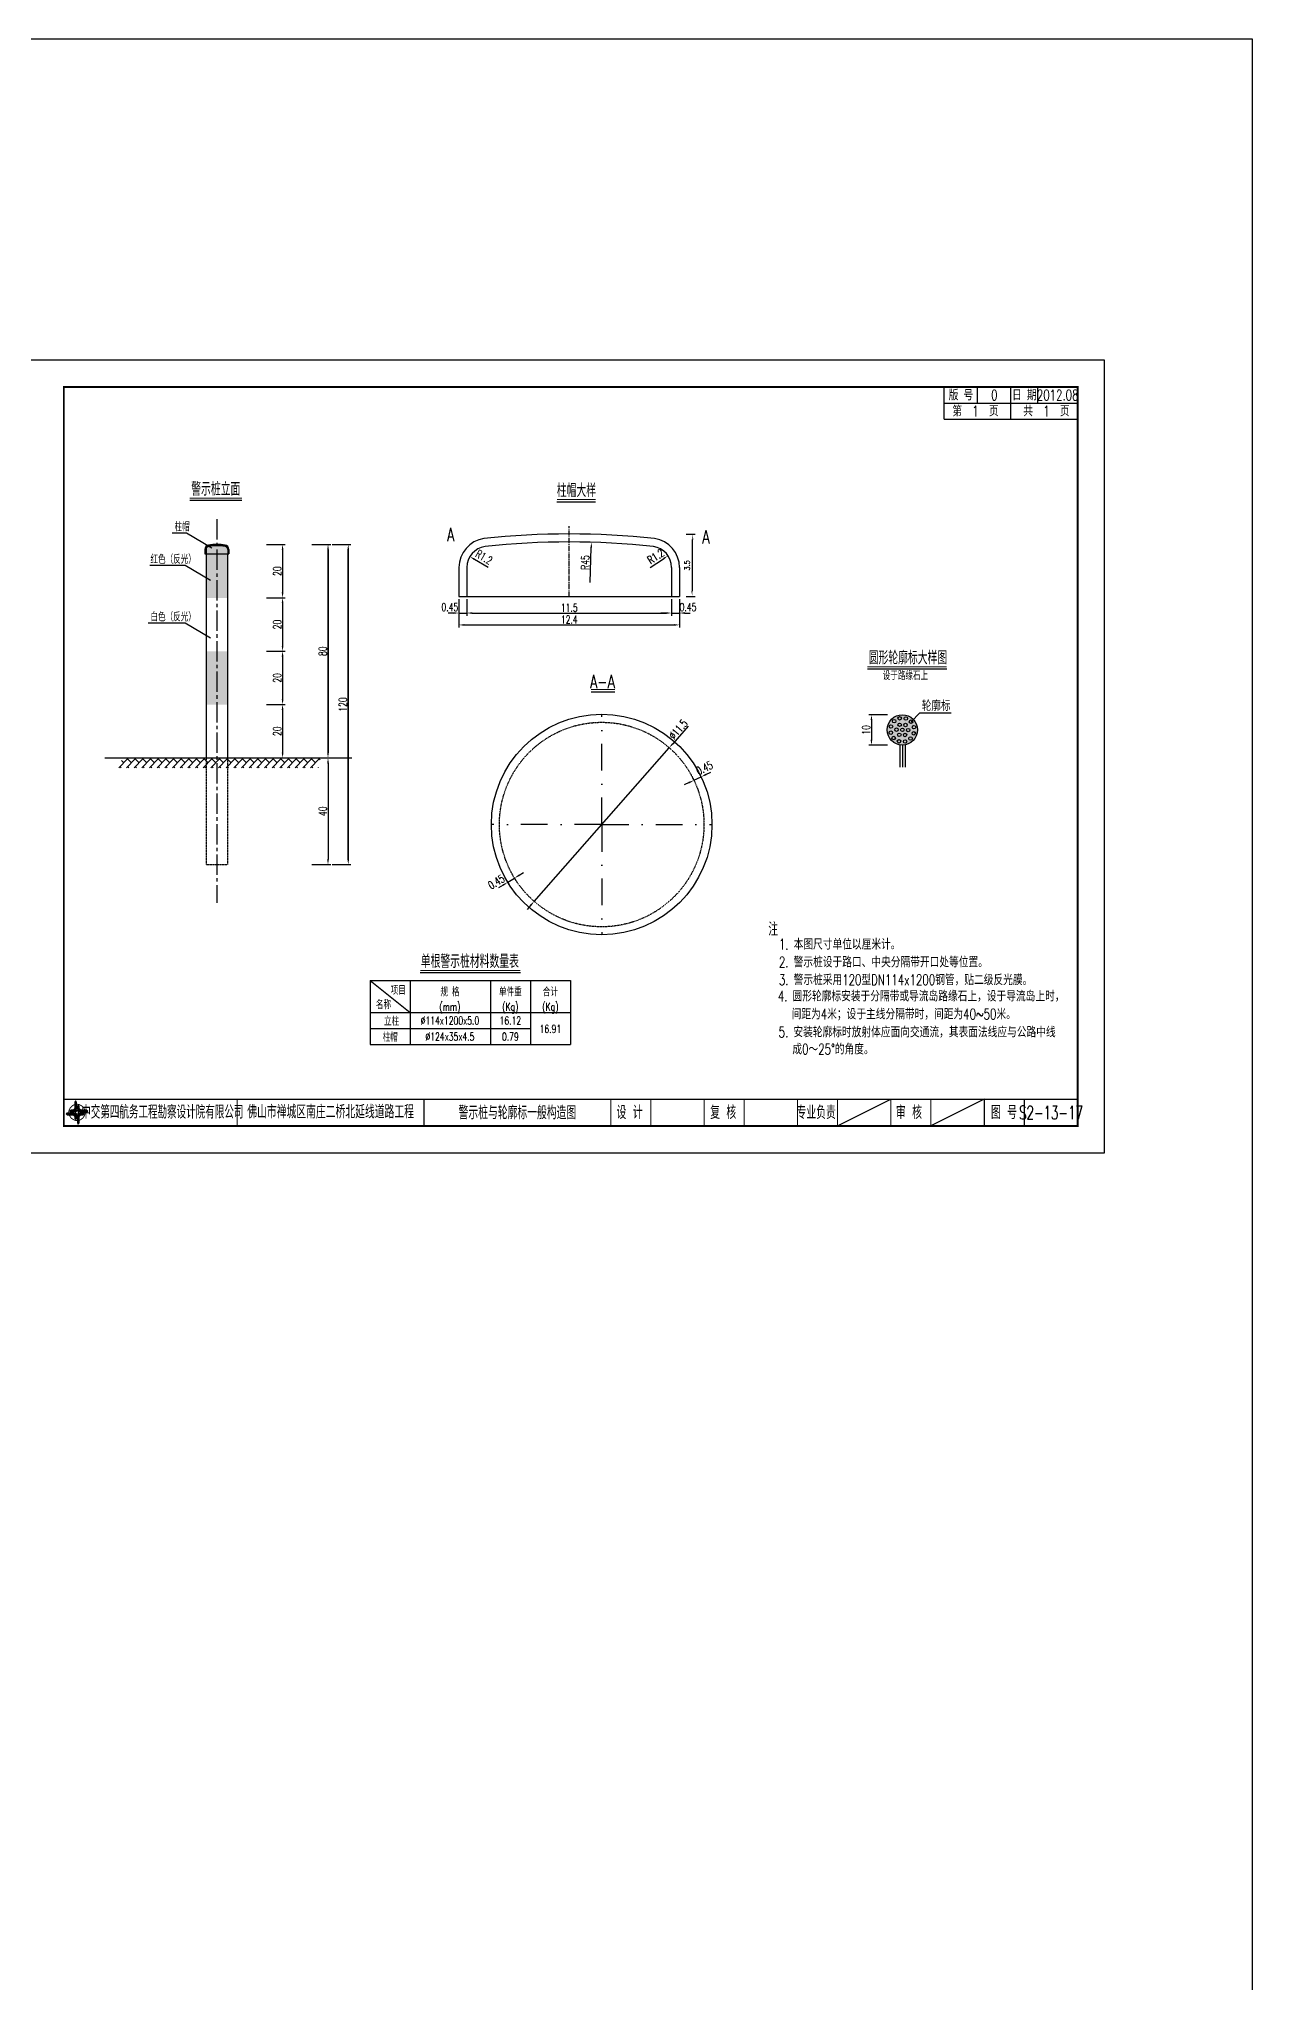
# Model space of a CAD drawing. Extents: x 4349 to 271026, y -15323 to -8945.
# Drawn here: x 7468 to 7922, y -12196 to -11468 of the extents above; entities that cross this region are included whole.
import ezdxf
from ezdxf.enums import TextEntityAlignment as Align

# ---------------------------------------------------------------- set-up
doc = ezdxf.new("R2010")
doc.units = 0
doc.header["$LTSCALE"] = 2
doc.header["$PDMODE"] = 32
doc.header["$PDSIZE"] = 0.3
for name, pattern in [('CENTER2', [28.575, 19.05, -3.175, 3.175, -3.175]), ('CENTERX2', [4, 2.5, -0.5, 0.5, -0.5]), ('DASHDOT', [1, 0.5, -0.25, 0, -0.25]), ('DASHED', [0.75, 0.5, -0.25])]:
    doc.linetypes.add(name, pattern=pattern)
doc.layers.get('0').update_dxf_attribs({"linetype": 'CONTINUOUS'})
doc.layers.get('DEFPOINTS').update_dxf_attribs({"linetype": 'CONTINUOUS'})
for name, color, linetype in [('DIMENSION', 2, 'CONTINUOUS'), ('中线', 2, 'CENTERX2'), ('图框', 7, 'CONTINUOUS'), ('尺寸标注', 4, 'CONTINUOUS'), ('文字', 7, 'CONTINUOUS'), ('钢筋', 1, 'CONTINUOUS')]:
    doc.layers.add(name, color=color, linetype=linetype)
doc.styles.get("Standard").update_dxf_attribs({"font": 'simplex1.shx', "width": 0.7, "bigfont": 'hztxt.shx'})
doc.styles.add('TEXT', font='romans__.shx', dxfattribs={"width": 0.8, "bigfont": 'hztxt.shx'})
doc.dimstyles.new('1：10', dxfattribs={"dimtxt": 3, "dimasz": 2, "dimexe": 1, "dimexo": 1, "dimgap": 0.5, "dimtad": 1, "dimrnd": 0.0095, "dimdsep": 46, "dimtxsty": 'Standard', "dimcen": 0.09, "dimclrd": 256, "dimclre": 256, "dimadec": 0, "dimazin": 0, "dimtfac": 1, "dimtix": 1, "dimtmove": 2, "dimatfit": 3, "dimfxl": 0, "dimtolj": 1, "dimtzin": 0, "dimarcsym": 0})

# ---------------------------------------------------------------- blocks, each defined once
blk = doc.blocks.new('series')
at = {"width": 0.75}
for tag, height, p in [('页码', 4, (-35, -19)), ('图名', 5, (-220, -282)), ('图号', 5, (-20, -282))]:
    blk.add_attdef(tag, text='', height=height, dxfattribs=at).set_placement(p, align=Align.MIDDLE_CENTER)
blk = doc.blocks.new('tb')
at = {"lineweight": -3}
h = blk.add_hatch(color=256, dxfattribs=at)
h.paths.add_polyline_path([(-1.23, -0.13), (-3.78, -0.14), (-4.14, -0.41), (-1.4, -0.44), (-0.56, -1.24), (-0.54, -2.62), (-0.27, -2.2), (-0.26, -1.06)])
h.paths.add_polyline_path([(0.13, -1.08), (0.14, -3.86), (0.41, -4.26), (0.44, -1.24), (1.25, -0.43), (2.66, -0.43), (2.26, -0.16), (1.07, -0.15)])
h.paths.add_polyline_path([(1.08, 0.3), (3.62, 0.3), (4.02, 0.56), (1.25, 0.57), (0.43, 1.39), (0.43, 2.8), (0.16, 2.41), (0.15, 1.24)])
h.paths.add_polyline_path([(-0.28, 1.21), (-0.28, 3.99), (-0.56, 4.39), (-0.57, 1.41), (-1.38, 0.6), (-2.74, 0.56), (-2.33, 0.3), (-1.2, 0.29)])
for p, q in [((-1.38, 0.6), (-2.74, 0.56)), ((-0.57, 1.41), (-1.38, 0.6)), ((-0.56, 4.39), (-0.57, 1.41)), ((0.43, 2.8), (0.43, 1.39)), ((0.43, 1.39), (1.25, 0.57)), ((1.25, 0.57), (4.02, 0.56)), ((-4.14, -0.41), (-1.4, -0.44)), ((-1.4, -0.44), (-0.56, -1.24)), ((-0.56, -1.24), (-0.54, -2.62)), ((0.41, -4.26), (0.44, -1.24)), ((0.44, -1.24), (1.25, -0.43)), ((1.25, -0.43), (2.66, -0.43))]:
    blk.add_line(p, q, dxfattribs=at)
at = {"lineweight": -3, "const_width": 0.35, "flags": 128}
for points in [[(-0.9, 3.02, 0.324167), (-3.16, -0.14)], [(2.88, 0.92, 0.324403), (-0.24, 3.15)], [(0.75, -2.86, 0.325418), (3.02, 0.26)], [(-2.98, -0.76, 0.322976), (0.14, -2.98)]]:
    blk.add_lwpolyline(points, format="xyb", dxfattribs=at)
at = {"lineweight": -3, "flags": 128}
for points in [[(-0.9, 3.99), (-0.9, 1.58), (-1.53, 0.91), (-2.34, 0.91), (-2.74, 0.56), (-2.33, 0.3), (-1.2, 0.29), (-0.28, 1.21), (-0.28, 3.99), (-0.56, 4.39)], [(-0.04, 0.77), (0.68, 0.04), (-0.04, -0.69), (-0.77, 0.05)], [(3.62, 0.92), (1.43, 0.92), (0.77, 1.54), (0.77, 2.38), (0.43, 2.8), (0.16, 2.41), (0.15, 1.24), (1.08, 0.3), (3.62, 0.3), (4.02, 0.56)], [(-3.73, -0.76), (-1.54, -0.76), (-0.89, -1.39), (-0.89, -2.21), (-0.54, -2.62), (-0.27, -2.2), (-0.26, -1.06), (-1.23, -0.13), (-3.78, -0.14), (-4.14, -0.41)], [(0.75, -3.85), (0.75, -1.43), (1.4, -0.78), (2.26, -0.78), (2.66, -0.43), (2.26, -0.16), (1.07, -0.15), (0.13, -1.08), (0.14, -3.86), (0.41, -4.26)]]:
    blk.add_lwpolyline(points, close=True, dxfattribs=at)
blk = doc.blocks.new('DIM')
at = {"color": 4}
blk.add_lwpolyline([(-1, -0.1, 0.2, 0, 0), (0, 0, 0, 0, 0)], format="xyseb", dxfattribs=at)
blk = doc.blocks.new('*D385')
at = {"layer": 'DEFPOINTS', "color": 0, "linetype": 'Continuous'}
for p in [(7549.75, -11657.05), (7549.75, -11677.05), (7558.93, -11677.05)]:
    blk.add_point(p, dxfattribs=at)
at = {"layer": '尺寸标注', "linetype": 'Continuous', "lineweight": -2}
for p, q in [((7552.93, -11657.05), (7559.93, -11657.05)), ((7558.93, -11659.05), (7558.93, -11675.05)), ((7552.93, -11677.05), (7559.93, -11677.05))]:
    blk.add_line(p, q, dxfattribs=at)
at = {"layer": '尺寸标注', "linetype": 'Continuous'}
for points in [[(7558.6, -11659.05), (7559.27, -11659.05), (7558.93, -11657.05)], [(7558.6, -11675.05), (7559.27, -11675.05), (7558.93, -11677.05)]]:
    blk.add_solid(points, dxfattribs=at)
at = {"layer": '尺寸标注', "color": 0, "linetype": 'Continuous', "insert": (7556.93, -11667.05), "char_height": 3, "attachment_point": 5, "rotation": 90}
blk.add_mtext('\\A1;20', dxfattribs=at)
blk = doc.blocks.new('*D386')
at = {"layer": 'DEFPOINTS', "color": 0, "linetype": 'Continuous'}
for p in [(7549.75, -11677.05), (7549.75, -11697.05), (7558.93, -11697.05)]:
    blk.add_point(p, dxfattribs=at)
at = {"layer": '尺寸标注', "linetype": 'Continuous', "lineweight": -2}
for p, q in [((7552.93, -11677.05), (7559.93, -11677.05)), ((7558.93, -11679.05), (7558.93, -11695.05)), ((7552.93, -11697.05), (7559.93, -11697.05))]:
    blk.add_line(p, q, dxfattribs=at)
at = {"layer": '尺寸标注', "linetype": 'Continuous'}
for points in [[(7558.6, -11679.05), (7559.27, -11679.05), (7558.93, -11677.05)], [(7558.6, -11695.05), (7559.27, -11695.05), (7558.93, -11697.05)]]:
    blk.add_solid(points, dxfattribs=at)
at = {"layer": '尺寸标注', "color": 0, "linetype": 'Continuous', "insert": (7556.93, -11687.05), "char_height": 3, "attachment_point": 5, "rotation": 90}
blk.add_mtext('\\A1;20', dxfattribs=at)
blk = doc.blocks.new('*D387')
at = {"layer": 'DEFPOINTS', "color": 0, "linetype": 'Continuous'}
for p in [(7549.75, -11697.05), (7549.75, -11717.05), (7558.93, -11717.05)]:
    blk.add_point(p, dxfattribs=at)
at = {"layer": '尺寸标注', "linetype": 'Continuous', "lineweight": -2}
for p, q in [((7552.93, -11697.05), (7559.93, -11697.05)), ((7558.93, -11699.05), (7558.93, -11715.05)), ((7552.93, -11717.05), (7559.93, -11717.05))]:
    blk.add_line(p, q, dxfattribs=at)
at = {"layer": '尺寸标注', "linetype": 'Continuous'}
for points in [[(7558.6, -11699.05), (7559.27, -11699.05), (7558.93, -11697.05)], [(7558.6, -11715.05), (7559.27, -11715.05), (7558.93, -11717.05)]]:
    blk.add_solid(points, dxfattribs=at)
at = {"layer": '尺寸标注', "color": 0, "linetype": 'Continuous', "insert": (7556.93, -11707.05), "char_height": 3, "attachment_point": 5, "rotation": 90}
blk.add_mtext('\\A1;20', dxfattribs=at)
blk = doc.blocks.new('*D388')
at = {"layer": 'DEFPOINTS', "color": 0, "linetype": 'Continuous'}
for p in [(7549.75, -11717.05), (7549.75, -11737.05), (7558.93, -11737.05)]:
    blk.add_point(p, dxfattribs=at)
at = {"layer": '尺寸标注', "linetype": 'Continuous', "lineweight": -2}
for p, q in [((7552.93, -11717.05), (7559.93, -11717.05)), ((7558.93, -11719.05), (7558.93, -11735.05)), ((7552.93, -11737.05), (7559.93, -11737.05))]:
    blk.add_line(p, q, dxfattribs=at)
at = {"layer": '尺寸标注', "linetype": 'Continuous'}
for points in [[(7558.6, -11719.05), (7559.27, -11719.05), (7558.93, -11717.05)], [(7558.6, -11735.05), (7559.27, -11735.05), (7558.93, -11737.05)]]:
    blk.add_solid(points, dxfattribs=at)
at = {"layer": '尺寸标注', "color": 0, "linetype": 'Continuous', "insert": (7556.93, -11727.05), "char_height": 3, "attachment_point": 5, "rotation": 90}
blk.add_mtext('\\A1;20', dxfattribs=at)
blk = doc.blocks.new('*D389')
at = {"layer": 'DEFPOINTS', "color": 0, "linetype": 'Continuous'}
for p in [(7549.75, -11737.05), (7549.75, -11777.05), (7575.95, -11777.05)]:
    blk.add_point(p, dxfattribs=at)
at = {"layer": '尺寸标注', "linetype": 'Continuous', "lineweight": -2}
for p, q in [((7569.95, -11737.05), (7576.95, -11737.05)), ((7575.95, -11739.05), (7575.95, -11775.05)), ((7569.95, -11777.05), (7576.95, -11777.05))]:
    blk.add_line(p, q, dxfattribs=at)
at = {"layer": '尺寸标注', "linetype": 'Continuous'}
for points in [[(7575.62, -11739.05), (7576.29, -11739.05), (7575.95, -11737.05)], [(7575.62, -11775.05), (7576.29, -11775.05), (7575.95, -11777.05)]]:
    blk.add_solid(points, dxfattribs=at)
at = {"layer": '尺寸标注', "color": 0, "linetype": 'Continuous', "insert": (7573.95, -11757.05), "char_height": 3, "attachment_point": 5, "rotation": 90}
blk.add_mtext('\\A1;40', dxfattribs=at)
blk = doc.blocks.new('*D390')
at = {"layer": 'DEFPOINTS', "color": 0, "linetype": 'Continuous'}
for p in [(7558.93, -11657.05), (7575.95, -11657.05), (7558.93, -11737.05)]:
    blk.add_point(p, dxfattribs=at)
at = {"layer": '尺寸标注', "linetype": 'Continuous', "lineweight": -2}
for p, q in [((7569.95, -11657.05), (7576.95, -11657.05)), ((7575.95, -11735.05), (7575.95, -11659.05)), ((7569.95, -11737.05), (7576.95, -11737.05))]:
    blk.add_line(p, q, dxfattribs=at)
at = {"layer": '尺寸标注', "linetype": 'Continuous'}
for points in [[(7575.62, -11659.05), (7576.29, -11659.05), (7575.95, -11657.05)], [(7575.62, -11735.05), (7576.29, -11735.05), (7575.95, -11737.05)]]:
    blk.add_solid(points, dxfattribs=at)
at = {"layer": '尺寸标注', "color": 0, "linetype": 'Continuous', "insert": (7573.95, -11697.05), "char_height": 3, "attachment_point": 5, "rotation": 90}
blk.add_mtext('\\A1;80', dxfattribs=at)
blk = doc.blocks.new('*D391')
at = {"layer": 'DEFPOINTS', "color": 0, "linetype": 'Continuous'}
for p in [(7549.75, -11657.05), (7549.75, -11777.05), (7583.54, -11777.05)]:
    blk.add_point(p, dxfattribs=at)
at = {"layer": '尺寸标注', "linetype": 'Continuous', "lineweight": -2}
for p, q in [((7577.54, -11657.05), (7584.54, -11657.05)), ((7583.54, -11659.05), (7583.54, -11775.05)), ((7577.54, -11777.05), (7584.54, -11777.05))]:
    blk.add_line(p, q, dxfattribs=at)
at = {"layer": '尺寸标注', "linetype": 'Continuous'}
for points in [[(7583.2, -11659.05), (7583.87, -11659.05), (7583.54, -11657.05)], [(7583.2, -11775.05), (7583.87, -11775.05), (7583.54, -11777.05)]]:
    blk.add_solid(points, dxfattribs=at)
at = {"layer": '尺寸标注', "color": 0, "linetype": 'Continuous', "insert": (7581.54, -11717.05), "char_height": 3, "attachment_point": 5, "rotation": 90}
blk.add_mtext('\\A1;120', dxfattribs=at)
blk = doc.blocks.new('*D392')
at = {"layer": 'DEFPOINTS', "color": 0, "linetype": 'Continuous'}
for p in [(7625.03, -11676.58), (7628.03, -11676.58), (7628.03, -11682.75)]:
    blk.add_point(p, dxfattribs=at)
at = {"layer": '尺寸标注', "linetype": 'Continuous', "lineweight": -2}
for p, q in [((7623.03, -11682.75), (7621.03, -11682.75)), ((7625.03, -11677.58), (7625.03, -11683.75)), ((7625.03, -11682.75), (7628.03, -11682.75)), ((7628.03, -11677.58), (7628.03, -11683.75)), ((7630.03, -11682.75), (7632.03, -11682.75))]:
    blk.add_line(p, q, dxfattribs=at)
at = {"layer": '尺寸标注', "linetype": 'Continuous'}
for points in [[(7623.03, -11682.42), (7623.03, -11683.08), (7625.03, -11682.75)], [(7630.03, -11682.42), (7630.03, -11683.08), (7628.03, -11682.75)]]:
    blk.add_solid(points, dxfattribs=at)
at = {"layer": '尺寸标注', "color": 0, "linetype": 'Continuous', "insert": (7621.62, -11680.52), "char_height": 3, "attachment_point": 5}
blk.add_mtext('\\A1;0.45', dxfattribs=at)
blk = doc.blocks.new('*D393')
at = {"layer": 'DEFPOINTS', "color": 0, "linetype": 'Continuous'}
for p in [(7628.03, -11676.58), (7704.7, -11676.58), (7704.7, -11682.75)]:
    blk.add_point(p, dxfattribs=at)
at = {"layer": '尺寸标注', "linetype": 'Continuous', "lineweight": -2}
for p, q in [((7628.03, -11677.58), (7628.03, -11683.75)), ((7630.03, -11682.75), (7702.7, -11682.75)), ((7704.7, -11677.58), (7704.7, -11683.75))]:
    blk.add_line(p, q, dxfattribs=at)
at = {"layer": '尺寸标注', "linetype": 'Continuous'}
for points in [[(7630.03, -11682.42), (7630.03, -11683.08), (7628.03, -11682.75)], [(7702.7, -11682.42), (7702.7, -11683.08), (7704.7, -11682.75)]]:
    blk.add_solid(points, dxfattribs=at)
at = {"layer": '尺寸标注', "color": 0, "linetype": 'Continuous', "insert": (7666.37, -11680.75), "char_height": 3, "attachment_point": 5}
blk.add_mtext('\\A1;11.5', dxfattribs=at)
blk = doc.blocks.new('*D394')
at = {"layer": 'DEFPOINTS', "color": 0, "linetype": 'Continuous'}
for p in [(7704.7, -11676.58), (7707.7, -11676.58), (7707.7, -11682.75)]:
    blk.add_point(p, dxfattribs=at)
at = {"layer": '尺寸标注', "linetype": 'Continuous', "lineweight": -2}
for p, q in [((7702.7, -11682.75), (7700.7, -11682.75)), ((7704.7, -11677.58), (7704.7, -11683.75)), ((7704.7, -11682.75), (7707.7, -11682.75)), ((7707.7, -11677.58), (7707.7, -11683.75)), ((7709.7, -11682.75), (7711.7, -11682.75))]:
    blk.add_line(p, q, dxfattribs=at)
at = {"layer": '尺寸标注', "linetype": 'Continuous'}
for points in [[(7702.7, -11682.42), (7702.7, -11683.08), (7704.7, -11682.75)], [(7709.7, -11682.42), (7709.7, -11683.08), (7707.7, -11682.75)]]:
    blk.add_solid(points, dxfattribs=at)
at = {"layer": '尺寸标注', "color": 0, "linetype": 'Continuous', "insert": (7710.88, -11680.52), "char_height": 3, "attachment_point": 5}
blk.add_mtext('\\A1;0.45', dxfattribs=at)
blk = doc.blocks.new('*D395')
at = {"layer": 'DEFPOINTS', "color": 0, "linetype": 'Continuous'}
for p in [(7625.03, -11676.58), (7707.7, -11676.58), (7707.7, -11687.21)]:
    blk.add_point(p, dxfattribs=at)
at = {"layer": '尺寸标注', "linetype": 'Continuous', "lineweight": -2}
for p, q in [((7625.03, -11681.21), (7625.03, -11688.21)), ((7707.7, -11681.21), (7707.7, -11688.21)), ((7627.03, -11687.21), (7705.7, -11687.21))]:
    blk.add_line(p, q, dxfattribs=at)
at = {"layer": '尺寸标注', "linetype": 'Continuous'}
for points in [[(7627.03, -11686.88), (7627.03, -11687.54), (7625.03, -11687.21)], [(7705.7, -11686.88), (7705.7, -11687.54), (7707.7, -11687.21)]]:
    blk.add_solid(points, dxfattribs=at)
at = {"layer": '尺寸标注', "color": 0, "linetype": 'Continuous', "insert": (7666.37, -11685.21), "char_height": 3, "attachment_point": 5}
blk.add_mtext('\\A1;12.4', dxfattribs=at)
blk = doc.blocks.new('*D396')
at = {"layer": 'DEFPOINTS', "color": 0, "linetype": 'Continuous'}
for p in [(7629.15, -11661.62), (7636.03, -11665.69)]:
    blk.add_point(p, dxfattribs=at)
at = {"layer": '尺寸标注', "linetype": 'Continuous', "lineweight": -2}
blk.add_line((7636.03, -11665.69), (7630.87, -11662.64), dxfattribs=at)
at = {"layer": '尺寸标注', "linetype": 'Continuous'}
blk.add_solid([(7631.04, -11662.35), (7630.7, -11662.92), (7629.15, -11661.62)], dxfattribs=at)
at = {"layer": '尺寸标注', "color": 0, "linetype": 'Continuous', "insert": (7634.42, -11661.81), "char_height": 3, "attachment_point": 5, "rotation": 329.34122}
blk.add_mtext('\\A1;R1.2', dxfattribs=at)
blk = doc.blocks.new('*D397')
at = {"layer": 'DEFPOINTS', "color": 0, "linetype": 'Continuous'}
for p in [(7703.37, -11661.28), (7696.7, -11665.69)]:
    blk.add_point(p, dxfattribs=at)
at = {"layer": '尺寸标注', "linetype": 'Continuous', "lineweight": -2}
blk.add_line((7696.7, -11665.69), (7701.7, -11662.38), dxfattribs=at)
at = {"layer": '尺寸标注', "linetype": 'Continuous'}
blk.add_solid([(7701.52, -11662.1), (7701.88, -11662.66), (7703.37, -11661.28)], dxfattribs=at)
at = {"layer": '尺寸标注', "color": 0, "linetype": 'Continuous', "insert": (7698.77, -11661.53), "char_height": 3, "attachment_point": 5, "rotation": 33.52211}
blk.add_mtext('\\A1;R1.2', dxfattribs=at)
blk = doc.blocks.new('*D398')
at = {"layer": 'DEFPOINTS', "color": 0, "linetype": 'Continuous'}
for p in [(7643.31, -11783.68), (7645.87, -11782.11), (7645.87, -11782.11)]:
    blk.add_point(p, dxfattribs=at)
at = {"layer": '尺寸标注', "linetype": 'Continuous', "lineweight": -2}
for p, q in [((7641.61, -11784.72), (7639.9, -11785.77)), ((7643.31, -11783.68), (7645.87, -11782.11)), ((7643.31, -11783.68), (7643.84, -11784.53)), ((7645.87, -11782.11), (7646.39, -11782.96)), ((7647.57, -11781.06), (7649.28, -11780.01))]:
    blk.add_line(p, q, dxfattribs=at)
at = {"layer": '尺寸标注', "linetype": 'Continuous'}
for points in [[(7641.43, -11784.44), (7641.78, -11785.01), (7643.31, -11783.68)], [(7647.4, -11780.77), (7647.75, -11781.34), (7645.87, -11782.11)]]:
    blk.add_solid(points, dxfattribs=at)
at = {"layer": '尺寸标注', "color": 0, "linetype": 'Continuous', "insert": (7639.04, -11783.54), "char_height": 3, "attachment_point": 5, "rotation": 31.57638}
blk.add_mtext('\\A1;0.45', dxfattribs=at)
blk = doc.blocks.new('*D399')
at = {"layer": 'DEFPOINTS', "color": 0, "linetype": 'Continuous'}
for p in [(7713.09, -11745.45), (7715.79, -11744.15), (7715.79, -11744.15)]:
    blk.add_point(p, dxfattribs=at)
at = {"layer": '尺寸标注', "linetype": 'Continuous', "lineweight": -2}
for p, q in [((7711.28, -11746.32), (7709.48, -11747.18)), ((7713.09, -11745.45), (7712.66, -11744.55)), ((7713.09, -11745.45), (7715.79, -11744.15)), ((7715.79, -11744.15), (7715.36, -11743.25)), ((7717.6, -11743.29), (7719.4, -11742.42))]:
    blk.add_line(p, q, dxfattribs=at)
at = {"layer": '尺寸标注', "linetype": 'Continuous'}
for points in [[(7711.14, -11746.02), (7711.43, -11746.62), (7713.09, -11745.45)], [(7717.45, -11742.99), (7717.74, -11743.59), (7715.79, -11744.15)]]:
    blk.add_solid(points, dxfattribs=at)
at = {"layer": '尺寸标注', "color": 0, "linetype": 'Continuous', "insert": (7717.02, -11740.81), "char_height": 3, "attachment_point": 5, "rotation": 25.62947}
blk.add_mtext('\\A1;0.45', dxfattribs=at)
blk = doc.blocks.new('*D400')
at = {"layer": 'DEFPOINTS', "color": 0, "linetype": 'Continuous'}
for p in [(7703.84, -11733.24), (7653.22, -11790.82)]:
    blk.add_point(p, dxfattribs=at)
at = {"layer": '尺寸标注', "linetype": 'Continuous', "lineweight": -2}
for p, q in [((7710.93, -11725.18), (7705.16, -11731.74)), ((7653.22, -11790.82), (7703.84, -11733.24)), ((7651.9, -11792.33), (7650.58, -11793.83))]:
    blk.add_line(p, q, dxfattribs=at)
at = {"layer": '尺寸标注', "linetype": 'Continuous'}
for points in [[(7704.91, -11731.52), (7705.41, -11731.96), (7703.84, -11733.24)], [(7651.65, -11792.11), (7652.15, -11792.55), (7653.22, -11790.82)]]:
    blk.add_solid(points, dxfattribs=at)
at = {"layer": '尺寸标注', "color": 0, "linetype": 'Continuous', "insert": (7707.2, -11726.39), "char_height": 3, "attachment_point": 5, "rotation": 48.68172}
blk.add_mtext('\\A1;∅11.5', dxfattribs=at)
blk = doc.blocks.new('*D401')
at = {"layer": 'DEFPOINTS', "color": 0, "linetype": 'Continuous'}
for p in [(7791.38, -11720.87), (7779.64, -11732.22), (7791.06, -11732.22)]:
    blk.add_point(p, dxfattribs=at)
at = {"layer": '尺寸标注', "linetype": 'Continuous', "lineweight": -2}
for p, q in [((7785.64, -11720.87), (7778.64, -11720.87)), ((7779.64, -11722.87), (7779.64, -11730.22)), ((7785.64, -11732.22), (7778.64, -11732.22))]:
    blk.add_line(p, q, dxfattribs=at)
at = {"layer": '尺寸标注', "linetype": 'Continuous'}
for points in [[(7779.3, -11722.87), (7779.97, -11722.87), (7779.64, -11720.87)], [(7779.3, -11730.22), (7779.97, -11730.22), (7779.64, -11732.22)]]:
    blk.add_solid(points, dxfattribs=at)
at = {"layer": '尺寸标注', "color": 0, "linetype": 'Continuous', "insert": (7777.64, -11726.55), "char_height": 3, "attachment_point": 5, "rotation": 90}
blk.add_mtext('\\A1;10', dxfattribs=at)
blk = doc.blocks.new('12345')
at = {"layer": '图框'}
blk.add_lwpolyline([(4926.93, -9362.88), (4926.93, -9065.88), (4506.93, -9065.88), (4506.93, -9362.88)], close=True, dxfattribs=at)
blk = doc.blocks.new('123456')
at = {"layer": '图框', "linetype": 'Continuous'}
blk.add_blockref('12345', (0, -2522.15), dxfattribs=at)

msp = doc.modelspace()

# ---------------------------------------------------------------- hatches: boundary and pattern name
at = {"layer": 'DIMENSION', "linetype": 'Continuous', "ltscale": 0.05}
h = msp.add_hatch(color=2, dxfattribs=at)
h.paths.add_polyline_path([(7534.29594, -11657.50405), (7534.29594, -11657.05405, 0.038063986), (7531.1958, -11657.2904, 0.370311023), (7529.79594, -11658.92133), (7529.79594, -11660.55405), (7530.24594, -11660.55405), (7530.24594, -11658.92133, -0.370311023), (7531.26402, -11657.7352, -0.038063986)])
h.paths.add_polyline_path([(7537.39607, -11657.2904, 0.038063986), (7534.29594, -11657.05405), (7534.29594, -11657.50405, -0.038063986), (7537.32785, -11657.7352, -0.370311023), (7538.34594, -11658.92133), (7538.34594, -11660.55405), (7538.79594, -11660.55405), (7538.79594, -11658.92133, 0.370311023)])
h = msp.add_hatch(color=2, dxfattribs=at)
h.paths.add_polyline_path([(7538.29594, -11660.55405), (7534.29594, -11660.55405), (7534.29594, -11677.05405), (7538.29594, -11677.05405)])
h.paths.add_polyline_path([(7534.29594, -11657.50405, 0.038063986), (7531.26402, -11657.7352, 0.370311023), (7530.24594, -11658.92133), (7530.24594, -11660.55405), (7534.29594, -11660.55405)])
h = msp.add_hatch(color=2, dxfattribs=at)
h.paths.add_polyline_path([(7538.34594, -11658.92133, 0.370311023), (7537.32785, -11657.7352, 0.038063986), (7534.29594, -11657.50405), (7534.29594, -11660.55405), (7538.34594, -11660.55405)])
h.paths.add_polyline_path([(7538.29594, -11660.55405), (7534.29594, -11660.55405), (7534.29594, -11677.05405), (7538.29594, -11677.05405)])
h.paths.add_polyline_path([(7534.29594, -11660.55405), (7530.29594, -11660.55405), (7530.29594, -11677.05405), (7534.29594, -11677.05405)])
h.paths.add_polyline_path([(7534.29594, -11697.05405), (7530.29594, -11697.05405), (7530.29594, -11717.05405), (7534.29594, -11717.05405)])
h.paths.add_polyline_path([(7538.29594, -11697.05405), (7534.29594, -11697.05405), (7534.29594, -11717.05405), (7538.29594, -11717.05405)])
h = msp.add_hatch(dxfattribs=at)
h.set_pattern_fill('AR-HBONE', color=2, scale=0.02, angle=90, style=0)
h.set_pattern_definition([(135, (6643.0601, -11842.3208), (-2.873682, 5e-16), [6.096, -2.032]), (225, (6641.6233, -11840.884), (-2.873682, 5e-16), [6.096, -2.032])])
h.paths.add_polyline_path([(7530.29594, -11737.05405), (7499.16752, -11737.05405), (7497.04649, -11740.78251), (7530.29594, -11740.78251)])
h.paths.add_polyline_path([(7534.29594, -11737.05405), (7530.29594, -11737.05405), (7530.29594, -11740.78251), (7534.29594, -11740.78251)])
h.paths.add_polyline_path([(7538.29594, -11737.05405), (7534.29594, -11737.05405), (7534.29594, -11740.78251), (7538.29594, -11740.78251)])
h.paths.add_polyline_path([(7573.16638, -11737.05405), (7538.29594, -11737.05405), (7538.29594, -11740.78251), (7572.27529, -11740.78251)])
at = {"layer": '尺寸标注'}
msp.add_hatch(color=256, dxfattribs=at).paths.add_polyline_path([(7785.53874, -11726.54664, 1), (7796.89605, -11726.54664, 1)])

# ---------------------------------------------------------------- linework, layer by layer
at = {"linetype": 'Continuous'}
for p, q in [((7790.21739, -11732.2253), (7790.21739, -11740.52997)), ((7791.21739, -11732.2253), (7791.21739, -11740.52997)), ((7792.21739, -11732.2253), (7792.21739, -11740.52997))]:
    msp.add_line(p, q, dxfattribs=at)
at = {"color": 1}
for p, q in [((7591.79515, -11820.52686), (7666.79515, -11820.52686)), ((7591.79515, -11820.52686), (7591.79515, -11844.52686)), ((7666.79515, -11820.52686), (7666.79515, -11844.52686)), ((7666.79515, -11820.52686), (7666.79515, -11844.52686)), ((7591.79515, -11844.52686), (7666.79515, -11844.52686))]:
    msp.add_line(p, q, dxfattribs=at)
at = {"layer": 'DIMENSION', "color": 2, "linetype": 'CENTER2', "ltscale": 0.2}
msp.add_line((7534.29594, -11647.55249), (7534.29594, -11791.41516), dxfattribs=at)
at = {"layer": 'DIMENSION', "color": 2, "linetype": 'CENTER2', "ltscale": 0.05}
msp.add_line((7666.36527, -11676.57954), (7666.36527, -11650.20358), dxfattribs=at)
at = {"layer": 'DIMENSION', "linetype": 'Continuous', "ltscale": 0.05}
for p, q in [((7710.19861, -11653.24621), (7713.51792, -11653.24621)), ((7575.95418, -11659.05405), (7575.95418, -11735.05405)), ((7583.53692, -11775.05405), (7583.53692, -11659.05405)), ((7712.51792, -11674.57954), (7712.51792, -11655.24621)), ((7710.19861, -11676.57954), (7713.51792, -11676.57954)), ((7536.79594, -11737.05405), (7559.48192, -11737.05405)), ((7540.79594, -11737.05405), (7576.95418, -11737.05405)), ((7548.95572, -11737.05405), (7576.95418, -11737.05405)), ((7575.95418, -11739.05405), (7575.95418, -11775.05405))]:
    msp.add_line(p, q, dxfattribs=at)
at = {"layer": '中线', "linetype": 'DASHDOT', "ltscale": 10}
for p, q in [((7678.52636, -11761.85272), (7678.52636, -11720.69939)), ((7678.34636, -11762.03272), (7637.19303, -11762.03272)), ((7678.52636, -11762.21272), (7678.52636, -11803.36606)), ((7678.70636, -11762.03272), (7719.85969, -11762.03272))]:
    msp.add_line(p, q, dxfattribs=at)
at = {"layer": '图框'}
for p, q in [((7806.92857, -11610.02657), (7806.92857, -11598.02657)), ((7819.42857, -11604.02657), (7819.42857, -11598.02657)), ((7831.92857, -11604.02657), (7831.92857, -11598.02657)), ((7841.92857, -11604.02657), (7841.92857, -11598.02657)), ((7806.92857, -11604.02657), (7856.92857, -11604.02657)), ((7806.92857, -11610.02657), (7856.92857, -11610.02657)), ((7831.92857, -11610.02657), (7831.92857, -11604.02657)), ((7821.92858, -11865.02657), (7801.92858, -11875.02657))]:
    msp.add_line(p, q, dxfattribs=at)
at = {"layer": '图框', "linetype": 'Continuous'}
msp.add_line((7766.92858, -11875.02657), (7786.92858, -11865.02657), dxfattribs=at)
msp.add_lwpolyline([(4349.44171, -11467.53445), (7922.30761, -11467.53445), (7922.30761, -12858.22414), (4349.44171, -12858.22414)], close=True, dxfattribs=at)
at = {"layer": '图框'}
for points, const_width in [([(7856.92857, -11598.02657), (7476.92857, -11598.02657), (7476.92858, -11875.02657), (7856.92858, -11875.02657), (7856.92857, -11598.02657)], 0.7), ([(7476.92858, -11865.02657), (7856.92858, -11865.02657)], 0.4), ([(7541.92858, -11865.02657), (7541.92858, -11875.02657)], 0.4), ([(7611.92858, -11875.02657), (7611.92858, -11865.02657)], 0.4), ([(7681.92858, -11875.02657), (7681.92858, -11865.02657)], 0.4), ([(7696.92858, -11875.02657), (7696.92858, -11865.02657)], 0.4), ([(7716.92858, -11875.02657), (7716.92858, -11865.02657)], 0.4), ([(7731.92858, -11875.02657), (7731.92858, -11865.02657)], 0.4), ([(7751.92858, -11875.02657), (7751.92858, -11865.02657)], 0.4), ([(7751.92858, -11875.02657), (7751.92858, -11865.02657)], 0.4), ([(7766.92858, -11875.02657), (7766.92858, -11865.02657)], 0.4), ([(7786.92858, -11875.02657), (7786.92858, -11865.02657)], 0.4), ([(7801.92858, -11875.02657), (7801.92858, -11865.02657)], 0.4), ([(7821.92858, -11875.02657), (7821.92858, -11865.02657)], 0.4), ([(7836.92858, -11875.02657), (7836.92858, -11865.02657)], 0.4)]:
    msp.add_lwpolyline(points, dxfattribs=dict(at, const_width=const_width))
at = {"layer": '尺寸标注', "linetype": 'Continuous', "ltscale": 0.05}
for p, q in [((7517.59585, -11652.64533), (7522.89221, -11652.64533)), ((7522.89221, -11652.64533), (7532.38292, -11658.30376)), ((7509.20701, -11664.80047), (7522.36786, -11664.80047)), ((7522.36786, -11664.80047), (7531.85857, -11670.4589)), ((7508.59076, -11686.38632), (7522.36786, -11686.38632)), ((7522.36786, -11686.38632), (7531.85857, -11692.04474))]:
    msp.add_line(p, q, dxfattribs=at)
at = {"layer": '尺寸标注', "linetype": 'Continuous'}
msp.add_line((7674.25327, -11671.34917), (7674.61871, -11658.23003), dxfattribs=at)
at = {"layer": '尺寸标注'}
for q in [(7794.46281, -11723.4931), (7809.48387, -11720.17341)]:
    msp.add_line((7797.78375, -11720.17341), q, dxfattribs=at)
at = {"layer": '尺寸标注', "color": 1, "linetype": 'Continuous', "ltscale": 0.05}
msp.add_circle((7678.52636, -11762.03272), 41.33333, dxfattribs=at)
at = {"layer": '尺寸标注', "color": 0, "linetype": 'DASHED', "ltscale": 0.05}
msp.add_circle((7678.52636, -11762.03272), 38.33333, dxfattribs=at)
at = {"layer": '尺寸标注', "color": 0}
msp.add_circle((7791.21739, -11726.54664), 5.67866, dxfattribs=at)
at = {"layer": '尺寸标注'}
for centre in [(7786.88, -11727.56838), (7786.95024, -11725.26279), (7788.16385, -11723.30122), (7789.04286, -11726.47097), (7790.19566, -11722.20925), (7790.19566, -11724.62561), (7791.21739, -11726.54664), (7792.37019, -11724.70128), (7792.50124, -11722.27948), (7793.39192, -11726.62231), (7794.46281, -11723.4931), (7795.48455, -11727.83049), (7795.55478, -11725.52491), (7787.97197, -11729.60018), (7789.93355, -11730.8138), (7790.0646, -11728.39201), (7792.23913, -11728.46767), (7792.23913, -11730.88403), (7794.27093, -11729.79206)]:
    msp.add_circle(centre, 0.65291, dxfattribs=at)
at = {"layer": '尺寸标注', "linetype": 'Continuous'}
msp.add_solid([(7674.2855, -11658.22074), (7674.95191, -11658.23931), (7674.6744, -11656.2308)], dxfattribs=at)
at = {"layer": '文字'}
for p, q in [((7524.1088, -11640.47802), (7543.676, -11640.47802)), ((7661.75894, -11641.02677), (7676.25633, -11641.02677)), ((7778.11053, -11703.72454), (7807.87757, -11703.72454)), ((7674.55684, -11712.25581), (7683.45368, -11712.25581)), ((7591.79515, -11820.52686), (7606.79515, -11832.52686)), ((7606.79515, -11820.52686), (7606.79515, -11844.52686)), ((7610.53694, -11817.52686), (7648.05336, -11817.52686)), ((7636.79515, -11820.52686), (7636.79515, -11844.52686)), ((7651.79515, -11820.52686), (7651.79515, -11844.52686)), ((7591.79515, -11832.52686), (7666.79515, -11832.52686)), ((7591.79515, -11838.52686), (7651.79515, -11838.52686))]:
    msp.add_line(p, q, dxfattribs=at)
at = {"layer": '文字', "const_width": 0.4}
for points in [[(7524.1088, -11639.65383), (7543.676, -11639.65383)], [(7661.75894, -11640.20258), (7676.25633, -11640.20258)], [(7778.11053, -11702.90035), (7807.87757, -11702.90035)], [(7674.55684, -11711.43162), (7683.45368, -11711.43162)], [(7610.53694, -11816.70266), (7648.05336, -11816.70266)]]:
    msp.add_lwpolyline(points, dxfattribs=at)
at = {"layer": '文字'}
for points in [[(7619.50415, -11654.134, 0, 0.7, 0), (7619.50415, -11652.134, 0, 0, 0), (7619.50415, -11649.634, 0, 0, 0), (7624.30097, -11649.634, 0, 0, 0)], [(7720.05595, -11654.134, 0, 0.7, 0), (7720.05595, -11652.134, 0, 0, 0), (7720.05595, -11649.634, 0, 0, 0), (7715.25913, -11649.634, 0, 0, 0)]]:
    msp.add_lwpolyline(points, format="xyseb", dxfattribs=at)
at = {"layer": '钢筋', "color": 1, "linetype": 'Continuous', "ltscale": 0.05}
for p, q in [((7529.79594, -11658.92133), (7529.79594, -11660.55405)), ((7529.79594, -11660.55405), (7538.79594, -11660.55405)), ((7530.24594, -11658.92133), (7530.24594, -11660.55405)), ((7538.34594, -11658.92133), (7538.34594, -11660.55405)), ((7538.79594, -11658.92133), (7538.79594, -11660.55405)), ((7625.03194, -11665.69474), (7625.03194, -11676.57954)), ((7628.03194, -11665.69474), (7628.03194, -11676.57954)), ((7704.69861, -11665.69474), (7704.69861, -11676.57954)), ((7707.69861, -11665.69474), (7707.69861, -11676.57954)), ((7625.03194, -11676.57954), (7707.69861, -11676.57954))]:
    msp.add_line(p, q, dxfattribs=at)
at = {"layer": '钢筋', "ltscale": 0.05}
for p, q in [((7530.29594, -11660.55405), (7530.29594, -11737.05405)), ((7538.29594, -11660.55405), (7538.29594, -11737.05405))]:
    msp.add_line(p, q, dxfattribs=at)
at = {"layer": '钢筋', "color": 0, "ltscale": 0.05}
msp.add_line((7492.35836, -11737.05405), (7584.91992, -11737.05405), dxfattribs=at)
at = {"layer": '钢筋', "linetype": 'DASHED', "ltscale": 0.05}
for p, q in [((7530.29594, -11737.05405), (7530.29594, -11777.05405)), ((7538.29594, -11737.05405), (7538.29594, -11777.05405)), ((7530.29594, -11777.05405), (7538.29594, -11777.05405))]:
    msp.add_line(p, q, dxfattribs=at)
at = {"layer": '钢筋', "color": 1, "linetype": 'Continuous', "ltscale": 0.05}
for centre, radius, start, end in [((7666.36527, -11954.24651), 301.12983, 83.89969286, 96.10030714), ((7531.44594, -11658.92133), 1.65, 98.71941363, 180), ((7531.44594, -11658.92133), 1.2, 98.71941363, 180), ((7534.29594, -11677.50405), 20.45, 81.28058637, 98.71941363), ((7534.29594, -11677.50405), 20, 81.28058637, 98.71941363), ((7537.14594, -11658.92133), 1.2, 0, 81.28058637), ((7537.14594, -11658.92133), 1.65, 0, 81.28058637), ((7636.03194, -11665.69474), 11, 98.71941363, 180), ((7636.03194, -11665.69474), 8, 98.71941363, 180), ((7666.36527, -11954.52811), 298.41301, 83.93175977, 96.06824023), ((7696.69861, -11665.69474), 8, 0, 81.28058637), ((7696.69861, -11665.69474), 11, 0, 81.28058637)]:
    msp.add_arc(centre, radius, start, end, dxfattribs=at)

# ---------------------------------------------------------------- block references
at = {"layer": 'DIMENSION', "linetype": 'Continuous', "ltscale": 0.05, "xscale": 2, "yscale": 2, "zscale": 2}
for p, rotation in [((7712.51792, -11653.24621), 90), ((7712.51792, -11676.57954), 270)]:
    msp.add_blockref('DIM', p, dxfattribs=dict(at, rotation=rotation))
at = {"layer": '图框', "color": 1, "linetype": 'Continuous'}
msp.add_blockref('123456', (2940, 0), dxfattribs=at)
at = {"layer": '图框'}
ref = msp.add_blockref('series', (7866.92858, -11588.02657), dxfattribs=at)
ref.add_attrib('页码', '第  1  页    共  1  页', dxfattribs={"layer": '0', "height": 4, "width": 0.7}).set_placement((7831.92857, -11607.02657), align=Align.MIDDLE_CENTER)
ref.add_attrib('图名', '警示桩与轮廓标一般构造图', dxfattribs={"layer": '0', "height": 5, "width": 0.7}).set_placement((7646.92858, -11870.02657), align=Align.MIDDLE_CENTER)
ref.add_attrib('图号', 'S2-13-17', dxfattribs={"layer": '0', "height": 5, "width": 0.65}).set_placement((7846.92858, -11870.02657), align=Align.MIDDLE_CENTER)
at = {"layer": '图框', "lineweight": -3}
msp.add_blockref('tb', (7481.92431, -11870.02123), dxfattribs=at)

# ---------------------------------------------------------------- texts
for s, height, width, p in [('设于路缘石上', 3, 0.7, (7792.35918, -11705.97146)), ('轮廓标', 4, 0.9, (7803.88837, -11717.27965))]:
    msp.add_text(s, height=height, dxfattribs=dict(width=width)).set_placement(p, align=Align.MIDDLE)
at = {"layer": 'DIMENSION', "color": 7, "linetype": 'Continuous', "ltscale": 0.05, "insert": (7710.51792, -11664.91287), "char_height": 2, "attachment_point": 5, "rotation": 90, "style": 'TEXT'}
msp.add_mtext('\\A1;3.5', dxfattribs=at)
at = {"layer": '图框'}
for s, height, width, p in [('版 号', 4, 0.7, (7813.17857, -11601.02657)), ('0', 4, 0.7, (7825.67857, -11601.02657)), ('日 期', 4, 0.7, (7836.92857, -11601.02657)), ('2012.08', 4, 0.7, (7849.42857, -11601.02657)), ('中交第四航务工程勘察设计院有限公司', 5, 0.65, (7513.85942, -11869.77813)), ('佛山市禅城区南庄二桥北延线道路工程', 5, 0.7, (7576.92858, -11869.71187)), ('设 计', 5, 0.7, (7688.97324, -11869.93198)), ('复 核', 5, 0.7, (7724.06806, -11869.93198)), ('专业负责', 5, 0.7, (7758.9188, -11869.93198)), ('审 核', 5, 0.7, (7793.69261, -11869.93198)), ('图 号', 5, 0.7, (7829.31178, -11869.93198))]:
    msp.add_text(s, height=height, dxfattribs=dict(at, width=width)).set_placement(p, align=Align.MIDDLE_CENTER)
at = {"layer": '尺寸标注', "linetype": 'Continuous', "insert": (7672.34386, -11663.83649), "char_height": 3, "attachment_point": 5, "rotation": 88.40442865}
msp.add_mtext('\\A1;R45', dxfattribs=at)
at = {"layer": '文字', "width": 0.7}
for s, p in [('警示桩立面', (7533.88458, -11636.26761)), ('柱帽大样', (7669.06178, -11636.81636)), ('A', (7621.9103, -11653.30663)), ('A', (7717.55894, -11654.17338)), ('圆形轮廓标大样图', (7793.314, -11699.51413)), ('A-A', (7678.78175, -11708.43529)), ('单根警示桩材料数量表', (7629.11274, -11813.31645))]:
    msp.add_text(s, height=5, dxfattribs=at).set_placement(p, align=Align.MIDDLE_CENTER)
for s, p in [('柱帽', (7518.43666, -11652.09582)), ('红色（反光）', (7509.40235, -11664.25096)), ('白色（反光）', (7509.40235, -11685.8368))]:
    msp.add_text(s, height=3, dxfattribs=at).set_placement(p)
at = {"layer": '文字', "linetype": 'Continuous', "width": 0.7}
for s, height, p in [('注', 5, (7740.97028, -11803.7638)), ('4. 圆形轮廓标安装于分隔带或导流岛路缘石上，设于导流岛上时，', 4, (7744.54652, -11828.34537)), ('间距为4米；设于主线分隔带时，间距为40~50米。', 4, (7749.72168, -11835.06195)), ('5. 安装轮廓标时放射体应面向交通流，其表面法线应与公路中线', 4, (7744.86349, -11841.80368)), ('成0～25%%D的角度。', 4, (7749.99215, -11848.20915))]:
    msp.add_text(s, height=height, dxfattribs=at).set_placement(p)
at = {"layer": '文字', "width": 0.7}
for s, p in [('名称', (7596.74612, -11829.29532)), ('项目', (7602.28749, -11823.97987)), ('(mm)', (7621.64806, -11830.52686)), ('规 格', (7621.64806, -11824.52686)), ('单件重', (7644.29515, -11824.52686)), ('(Kg)', (7644.29515, -11830.52686)), ('(Kg)', (7659.29515, -11830.52686)), ('合计', (7659.29515, -11824.52686)), ('立柱 ', (7600.50131, -11835.52686)), ('%%c114x1200x5.0', (7621.64806, -11835.52686)), ('16.12', (7644.29515, -11835.52686)), ('柱帽', (7599.29515, -11841.52686)), ('%%c124x35x4.5', (7621.64806, -11841.52686)), ('0.79', (7644.29515, -11841.52686)), ('16.91', (7659.29515, -11838.64265))]:
    msp.add_text(s, height=3, dxfattribs=at).set_placement(p, align=Align.MIDDLE)
at = {"layer": '文字', "linetype": 'Continuous', "insert": (7744.95879, -11804.89706, -1), "char_height": 4, "width": 93.0248422, "attachment_point": 1}
msp.add_mtext('1. 本图尺寸单位以厘米计。\\P2. 警示桩设于路口、中央分隔带开口处等位置。\\P3. 警示桩采用120型DN114x1200钢管，贴二级反光膜。', dxfattribs=at)

# ---------------------------------------------------------------- dimensions: what is measured, and where the dimension line sits
at = {"layer": '尺寸标注', "linetype": 'Continuous'}
for base, p1, p2, picture, middle in [((7558.93349, -11677.05405), (7549.75229, -11657.05405), (7549.75229, -11677.05405), '*D385', (7556.93349, -11667.05405)), ((7583.53692, -11777.05405), (7549.75229, -11657.05405), (7549.75229, -11777.05405), '*D391', (7581.53692, -11717.05405)), ((7575.95418, -11657.05405), (7558.93349, -11737.05405), (7558.93349, -11657.05405), '*D390', (7573.95418, -11697.05405)), ((7558.93349, -11697.05405), (7549.75229, -11677.05405), (7549.75229, -11697.05405), '*D386', (7556.93349, -11687.05405)), ((7558.93349, -11717.05405), (7549.75229, -11697.05405), (7549.75229, -11717.05405), '*D387', (7556.93349, -11707.05405)), ((7558.93349, -11737.05405), (7549.75229, -11717.05405), (7549.75229, -11737.05405), '*D388', (7556.93349, -11727.05405)), ((7575.95418, -11777.05405), (7549.75229, -11737.05405), (7549.75229, -11777.05405), '*D389', (7573.95418, -11757.05405))]:
    dim = msp.add_linear_dim(base=base, p1=p1, p2=p2, angle=90, dimstyle='1：10', dxfattribs=at)
    dim.commit()
    dim.dimension.update_dxf_attribs({"geometry": picture, "text_midpoint": middle})
for center, mpoint, picture, middle in [((7636.03194, -11665.69474), (7629.15018, -11661.61534), '*D396', (7634.42102, -11661.81123)), ((7696.69861, -11665.69474), (7703.36799, -11661.27667), '*D397', (7698.76794, -11661.52812))]:
    dim = msp.add_radius_dim(center=center, mpoint=mpoint, text='R1.2', dimstyle='1：10', dxfattribs=at)
    dim.commit()
    dim.dimension.update_dxf_attribs({"geometry": picture, "text_midpoint": middle, "dimtype": 164})
for base, p1, p2, picture, middle in [((7628.03194, -11682.74982), (7625.03194, -11676.57954), (7628.03194, -11676.57954), '*D392', (7621.62313, -11680.52024)), ((7707.69861, -11682.74982), (7704.69861, -11676.57954), (7707.69861, -11676.57954), '*D394', (7710.88122, -11680.52024))]:
    dim = msp.add_linear_dim(base=base, p1=p1, p2=p2, text='0.45', dimstyle='1：10', dxfattribs=at)
    dim.commit()
    dim.dimension.update_dxf_attribs({"geometry": picture, "text_midpoint": middle, "dimtype": 160})
for base, p1, p2, text, picture, middle in [((7707.69861, -11687.20902), (7625.03194, -11676.57954), (7707.69861, -11676.57954), '12.4', '*D395', (7666.36527, -11685.20902)), ((7704.69861, -11682.74982), (7628.03194, -11676.57954), (7704.69861, -11676.57954), '11.5', '*D393', (7666.36527, -11680.74982))]:
    dim = msp.add_linear_dim(base=base, p1=p1, p2=p2, text=text, dimstyle='1：10', dxfattribs=at)
    dim.commit()
    dim.dimension.update_dxf_attribs({"geometry": picture, "text_midpoint": middle})
dim = msp.add_diameter_dim_2p(p1=(7653.21711, -11790.82311), p2=(7703.83561, -11733.24234), text='∅11.5', dimstyle='1：10', dxfattribs=at)
dim.commit()
dim.dimension.update_dxf_attribs({"geometry": '*D400', "text_midpoint": (7707.19948, -11726.38659)})
dim = msp.add_linear_dim(base=(7779.63766, -11732.2231), p1=(7791.37542, -11720.87018), p2=(7791.05937, -11732.2231), angle=90, text='10', dimstyle='1：10', dxfattribs=at)
dim.commit()
dim.dimension.update_dxf_attribs({"geometry": '*D401', "text_midpoint": (7777.63766, -11726.54664)})
for base, p1, p2, angle, picture, middle in [((7715.79291, -11744.15401), (7713.08808, -11745.45166), (7715.79291, -11744.15401), 25.62947109, '*D399', (7717.01556, -11740.80867)), ((7645.86855, -11782.10539), (7643.31272, -11783.67629), (7645.86855, -11782.10539), 31.57638305, '*D398', (7639.03657, -11783.54351))]:
    dim = msp.add_linear_dim(base=base, p1=p1, p2=p2, angle=angle, text='0.45', dimstyle='1：10', dxfattribs=at)
    dim.commit()
    dim.dimension.update_dxf_attribs({"geometry": picture, "text_midpoint": middle, "dimtype": 161})

doc.saveas('drawing.dxf')
